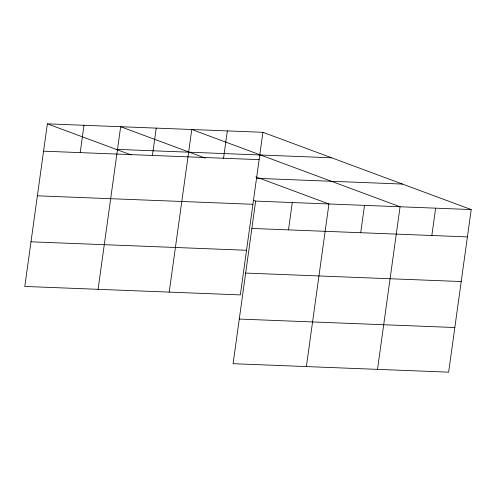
<?xml version="1.0" encoding="UTF-8"?>
<svg xmlns="http://www.w3.org/2000/svg" width="496" height="496" viewBox="0 0 496 496"><rect width="100%" height="100%" fill="white"/><g stroke="black" fill="none" stroke-linecap="round" stroke-linejoin="round"><path stroke-width="0.74" d="M47.362 123.839L24.8 286.44L240.349 294.903L262.911 132.302L47.362 123.839L131.273 154.963M80.209 152.619L84.004 125.277M98.09 289.317L120.652 126.716L205.282 158.106M152.421 155.453L156.215 128.111M169.217 292.113L191.785 129.506L400.067 206.764L377.506 369.371M223.553 158.249L227.348 130.907M253.499 200.297L255.651 201.097L233.089 363.698L448.638 372.161L471.2 209.56L262.911 132.302M288.498 229.877L292.293 202.535M306.373 366.575L328.935 203.974L255.868 176.867M360.71 232.711L364.504 205.369M431.842 235.507L435.637 208.165M116.095 149.333L331.65 157.796M43.567 151.181L259.117 159.644M256.382 178.331L402.467 184.066M255.651 201.097L471.2 209.56M37.374 195.815L252.923 204.284M251.856 228.439L467.406 236.902M30.994 241.806L246.543 250.269M245.663 273.073L461.212 281.542M239.283 319.064L454.832 327.527"/></g></svg>
